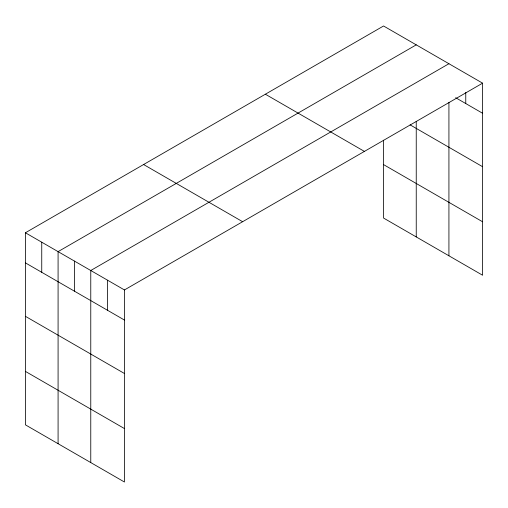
<?xml version="1.0" encoding="UTF-8"?>
<svg xmlns="http://www.w3.org/2000/svg" width="508" height="508" viewBox="0 0 508 508"><rect width="100%" height="100%" fill="white"/><g stroke="black" fill="none" stroke-linecap="round" stroke-linejoin="round"><path stroke-width="0.76" d="M448.926 102.47L448.926 255.797M25.4 232.766L124.441 289.947L124.441 482.016L25.4 424.834L25.4 232.766L383.559 25.984L482.6 83.166L482.6 275.234L383.559 218.053L383.559 140.214M416.243 44.856L58.083 251.631L58.083 443.706M448.926 63.722L90.767 270.504L90.767 462.572M124.441 289.947L482.6 83.166M455.663 97.714L482.6 113.265M410.115 124.866L482.6 166.713M265.366 94.221L364.407 151.403M383.559 164.605L482.6 221.786M143.593 164.529L242.634 221.71M25.4 262.865L124.441 320.046M25.4 316.313L124.441 373.494M25.4 371.386L124.441 428.568M465.76 92.456L465.76 103.543M416.243 121.329L416.243 236.925M107.607 280.226L107.607 310.325M74.428 261.068L74.428 291.167M41.745 242.202L41.745 272.301"/></g></svg>
